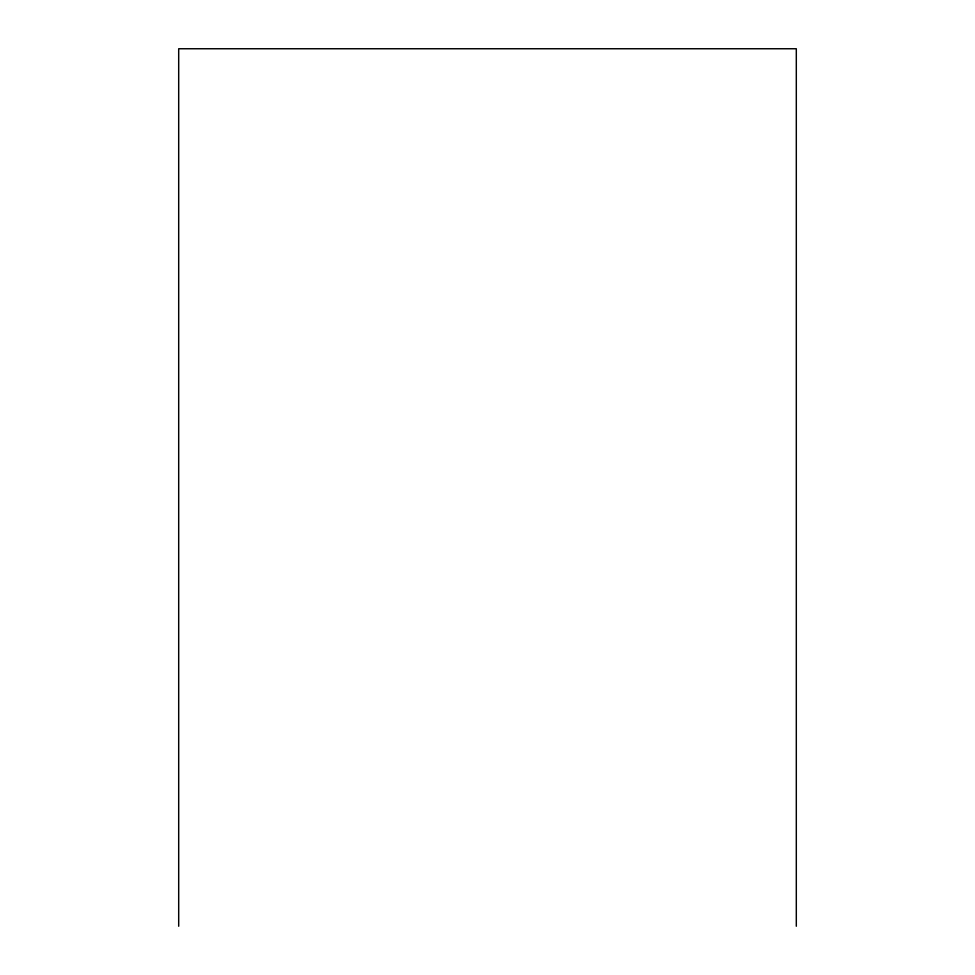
<?xml version="1.0" encoding="UTF-8"?>
<svg xmlns="http://www.w3.org/2000/svg" width="975" height="975" viewBox="0 0 975 975"><rect width="100%" height="100%" fill="white"/><g stroke="black" fill="none" stroke-linecap="round" stroke-linejoin="round"><path stroke-width="1.46" d="M796.307 926.25L796.307 48.75L178.693 48.75L178.693 926.25"/></g></svg>
